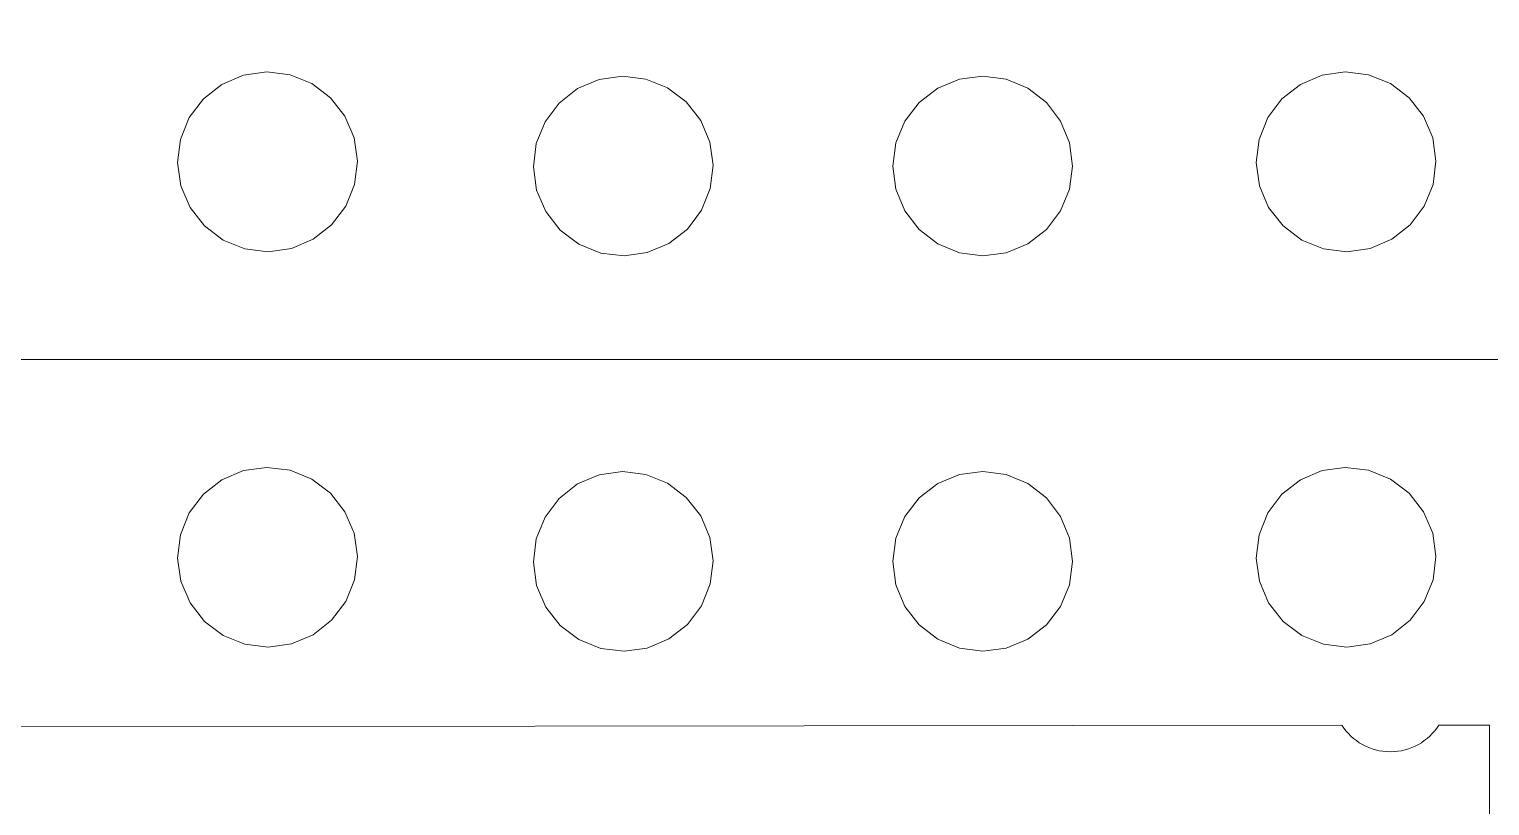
# Model space of a CAD drawing. Header units: centimetres. Extents: x -25 to 25, y -32.5 to 32.5.
# Drawn here: x -6.988 to -4.397, y -16.974 to -15.596 of the extents above; entities that cross this region are included whole.
import ezdxf

# ---------------------------------------------------------------- set-up
doc = ezdxf.new("R2010")
doc.units = ezdxf.units.CM
doc.header["$MEASUREMENT"] = 0
doc.layers.add('Capa 1', color=7, linetype='Continuous')

msp = doc.modelspace()

# ---------------------------------------------------------------- linework, layer by layer
at = {"layer": 'Capa 1', "color": 250, "lineweight": 9}
for points, knots in [([(-4.6592, -15.53253), (-4.6592, -15.53253), (-8.47917, -15.53253), (-8.47917, -15.53253), (-8.47917, -15.53253), (-8.47917, -15.53253), (-8.47918, -16.0544), (-8.47918, -16.0544), (-8.47918, -16.0544), (-8.47918, -16.0544), (-8.47809, -16.07106), (-8.47809, -16.07106), (-8.47809, -16.07106), (-8.47809, -16.07106), (-8.47482, -16.08743), (-8.47482, -16.08743), (-8.47482, -16.08743), (-8.47482, -16.08743), (-8.46946, -16.10323), (-8.46946, -16.10323), (-8.46946, -16.10323), (-8.46946, -16.10323), (-8.46208, -16.11819), (-8.46208, -16.11819), (-8.46208, -16.11819), (-8.46208, -16.11819), (-8.45281, -16.13207), (-8.45281, -16.13207), (-8.45281, -16.13207), (-8.45281, -16.13207), (-8.4418, -16.14462), (-8.4418, -16.14462), (-8.4418, -16.14462), (-8.4418, -16.14462), (-8.42926, -16.15561), (-8.42926, -16.15561), (-8.42926, -16.15561), (-8.42926, -16.15561), (-8.41539, -16.16489), (-8.41539, -16.16489), (-8.41539, -16.16489), (-8.41539, -16.16489), (-8.40041, -16.17227), (-8.40041, -16.17227), (-8.40041, -16.17227), (-8.40041, -16.17227), (-8.38461, -16.17764), (-8.38461, -16.17764), (-8.38461, -16.17764), (-8.38461, -16.17764), (-8.36824, -16.18089), (-8.36824, -16.18089), (-8.36824, -16.18089), (-8.36824, -16.18089), (-8.3516, -16.18198), (-8.3516, -16.18198), (-8.3516, -16.18198), (-8.3516, -16.18198), (-2.35573, -16.18198), (-2.35573, -16.18198), (-2.35573, -16.18198), (-2.35573, -16.18198), (-2.35573, -14.58837), (-2.35573, -14.58837)], [0, 0, 0, 0, 0.0588235, 0.0588235, 0.0588235, 0.0588235, 0.1176471, 0.1176471, 0.1176471, 0.1176471, 0.1764706, 0.1764706, 0.1764706, 0.1764706, 0.2352941, 0.2352941, 0.2352941, 0.2352941, 0.2941176, 0.2941176, 0.2941176, 0.2941176, 0.3529412, 0.3529412, 0.3529412, 0.3529412, 0.4117647, 0.4117647, 0.4117647, 0.4117647, 0.4705882, 0.4705882, 0.4705882, 0.4705882, 0.5294118, 0.5294118, 0.5294118, 0.5294118, 0.5882353, 0.5882353, 0.5882353, 0.5882353, 0.6470588, 0.6470588, 0.6470588, 0.6470588, 0.7058824, 0.7058824, 0.7058824, 0.7058824, 0.7647059, 0.7647059, 0.7647059, 0.7647059, 0.8235294, 0.8235294, 0.8235294, 0.8235294, 0.8823529, 0.8823529, 0.8823529, 0.8823529, 1, 1, 1, 1]), ([(-6.70293, -15.91205), (-6.70293, -15.91205), (-6.6773, -15.94486), (-6.6773, -15.94486), (-6.6773, -15.94486), (-6.6773, -15.94486), (-6.64406, -15.96992), (-6.64406, -15.96992), (-6.64406, -15.96992), (-6.64406, -15.96992), (-6.60547, -15.98553), (-6.60547, -15.98553), (-6.60547, -15.98553), (-6.60547, -15.98553), (-6.56415, -15.99061), (-6.56415, -15.99061), (-6.56415, -15.99061), (-6.56415, -15.99061), (-6.52292, -15.98482), (-6.52292, -15.98482), (-6.52292, -15.98482), (-6.52292, -15.98482), (-6.48459, -15.96857), (-6.48459, -15.96857), (-6.48459, -15.96857), (-6.48459, -15.96857), (-6.45178, -15.94294), (-6.45178, -15.94294), (-6.45178, -15.94294), (-6.45178, -15.94294), (-6.42672, -15.9097), (-6.42672, -15.9097), (-6.42672, -15.9097), (-6.42672, -15.9097), (-6.41112, -15.87111), (-6.41112, -15.87111), (-6.41112, -15.87111), (-6.41112, -15.87111), (-6.40603, -15.82979), (-6.40603, -15.82979), (-6.40603, -15.82979), (-6.40603, -15.82979), (-6.41182, -15.78856), (-6.41182, -15.78856), (-6.41182, -15.78856), (-6.41182, -15.78856), (-6.42808, -15.75024), (-6.42808, -15.75024), (-6.42808, -15.75024), (-6.42808, -15.75024), (-6.4537, -15.71742), (-6.4537, -15.71742), (-6.4537, -15.71742), (-6.4537, -15.71742), (-6.48694, -15.69236), (-6.48694, -15.69236), (-6.48694, -15.69236), (-6.48694, -15.69236), (-6.52554, -15.67676), (-6.52554, -15.67676), (-6.52554, -15.67676), (-6.52554, -15.67676), (-6.56685, -15.67167), (-6.56685, -15.67167), (-6.56685, -15.67167), (-6.56685, -15.67167), (-6.60808, -15.67746), (-6.60808, -15.67746), (-6.60808, -15.67746), (-6.60808, -15.67746), (-6.64641, -15.69372), (-6.64641, -15.69372), (-6.64641, -15.69372), (-6.64641, -15.69372), (-6.67922, -15.71934), (-6.67922, -15.71934), (-6.67922, -15.71934), (-6.67922, -15.71934), (-6.70428, -15.75258), (-6.70428, -15.75258), (-6.70428, -15.75258), (-6.70428, -15.75258), (-6.71988, -15.79118), (-6.71988, -15.79118), (-6.71988, -15.79118), (-6.71988, -15.79118), (-6.72497, -15.8325), (-6.72497, -15.8325), (-6.72497, -15.8325), (-6.72497, -15.8325), (-6.71918, -15.87372), (-6.71918, -15.87372), (-6.71918, -15.87372), (-6.71918, -15.87372), (-6.70293, -15.91205), (-6.70293, -15.91205)], [0, 0, 0, 0, 0.04, 0.04, 0.04, 0.04, 0.08, 0.08, 0.08, 0.08, 0.12, 0.12, 0.12, 0.12, 0.16, 0.16, 0.16, 0.16, 0.2, 0.2, 0.2, 0.2, 0.24, 0.24, 0.24, 0.24, 0.28, 0.28, 0.28, 0.28, 0.32, 0.32, 0.32, 0.32, 0.36, 0.36, 0.36, 0.36, 0.4, 0.4, 0.4, 0.4, 0.44, 0.44, 0.44, 0.44, 0.48, 0.48, 0.48, 0.48, 0.52, 0.52, 0.52, 0.52, 0.56, 0.56, 0.56, 0.56, 0.6, 0.6, 0.6, 0.6, 0.64, 0.64, 0.64, 0.64, 0.68, 0.68, 0.68, 0.68, 0.72, 0.72, 0.72, 0.72, 0.76, 0.76, 0.76, 0.76, 0.8, 0.8, 0.8, 0.8, 0.84, 0.84, 0.84, 0.84, 0.88, 0.88, 0.88, 0.88, 0.92, 0.92, 0.92, 0.92, 1, 1, 1, 1]), ([(-4.78925, -15.91205), (-4.78925, -15.91205), (-4.76363, -15.94486), (-4.76363, -15.94486), (-4.76363, -15.94486), (-4.76363, -15.94486), (-4.73039, -15.96992), (-4.73039, -15.96992), (-4.73039, -15.96992), (-4.73039, -15.96992), (-4.69179, -15.98553), (-4.69179, -15.98553), (-4.69179, -15.98553), (-4.69179, -15.98553), (-4.65048, -15.99061), (-4.65048, -15.99061), (-4.65048, -15.99061), (-4.65048, -15.99061), (-4.60925, -15.98482), (-4.60925, -15.98482), (-4.60925, -15.98482), (-4.60925, -15.98482), (-4.57092, -15.96857), (-4.57092, -15.96857), (-4.57092, -15.96857), (-4.57092, -15.96857), (-4.53811, -15.94294), (-4.53811, -15.94294), (-4.53811, -15.94294), (-4.53811, -15.94294), (-4.51305, -15.9097), (-4.51305, -15.9097), (-4.51305, -15.9097), (-4.51305, -15.9097), (-4.49745, -15.87111), (-4.49745, -15.87111), (-4.49745, -15.87111), (-4.49745, -15.87111), (-4.49236, -15.82979), (-4.49236, -15.82979), (-4.49236, -15.82979), (-4.49236, -15.82979), (-4.49815, -15.78856), (-4.49815, -15.78856), (-4.49815, -15.78856), (-4.49815, -15.78856), (-4.5144, -15.75024), (-4.5144, -15.75024), (-4.5144, -15.75024), (-4.5144, -15.75024), (-4.54003, -15.71742), (-4.54003, -15.71742), (-4.54003, -15.71742), (-4.54003, -15.71742), (-4.57327, -15.69236), (-4.57327, -15.69236), (-4.57327, -15.69236), (-4.57327, -15.69236), (-4.61186, -15.67676), (-4.61186, -15.67676), (-4.61186, -15.67676), (-4.61186, -15.67676), (-4.65318, -15.67167), (-4.65318, -15.67167), (-4.65318, -15.67167), (-4.65318, -15.67167), (-4.69441, -15.67746), (-4.69441, -15.67746), (-4.69441, -15.67746), (-4.69441, -15.67746), (-4.73274, -15.69372), (-4.73274, -15.69372), (-4.73274, -15.69372), (-4.73274, -15.69372), (-4.76555, -15.71934), (-4.76555, -15.71934), (-4.76555, -15.71934), (-4.76555, -15.71934), (-4.79061, -15.75258), (-4.79061, -15.75258), (-4.79061, -15.75258), (-4.79061, -15.75258), (-4.80621, -15.79118), (-4.80621, -15.79118), (-4.80621, -15.79118), (-4.80621, -15.79118), (-4.8113, -15.8325), (-4.8113, -15.8325), (-4.8113, -15.8325), (-4.8113, -15.8325), (-4.80551, -15.87372), (-4.80551, -15.87372), (-4.80551, -15.87372), (-4.80551, -15.87372), (-4.78925, -15.91205), (-4.78925, -15.91205)], [0, 0, 0, 0, 0.04, 0.04, 0.04, 0.04, 0.08, 0.08, 0.08, 0.08, 0.12, 0.12, 0.12, 0.12, 0.16, 0.16, 0.16, 0.16, 0.2, 0.2, 0.2, 0.2, 0.24, 0.24, 0.24, 0.24, 0.28, 0.28, 0.28, 0.28, 0.32, 0.32, 0.32, 0.32, 0.36, 0.36, 0.36, 0.36, 0.4, 0.4, 0.4, 0.4, 0.44, 0.44, 0.44, 0.44, 0.48, 0.48, 0.48, 0.48, 0.52, 0.52, 0.52, 0.52, 0.56, 0.56, 0.56, 0.56, 0.6, 0.6, 0.6, 0.6, 0.64, 0.64, 0.64, 0.64, 0.68, 0.68, 0.68, 0.68, 0.72, 0.72, 0.72, 0.72, 0.76, 0.76, 0.76, 0.76, 0.8, 0.8, 0.8, 0.8, 0.84, 0.84, 0.84, 0.84, 0.88, 0.88, 0.88, 0.88, 0.92, 0.92, 0.92, 0.92, 1, 1, 1, 1]), ([(-6.07174, -15.91945), (-6.07174, -15.91945), (-6.04612, -15.95227), (-6.04612, -15.95227), (-6.04612, -15.95227), (-6.04612, -15.95227), (-6.01288, -15.97733), (-6.01288, -15.97733), (-6.01288, -15.97733), (-6.01288, -15.97733), (-5.97428, -15.99293), (-5.97428, -15.99293), (-5.97428, -15.99293), (-5.97428, -15.99293), (-5.93296, -15.99802), (-5.93296, -15.99802), (-5.93296, -15.99802), (-5.93296, -15.99802), (-5.89174, -15.99223), (-5.89174, -15.99223), (-5.89174, -15.99223), (-5.89174, -15.99223), (-5.85341, -15.97597), (-5.85341, -15.97597), (-5.85341, -15.97597), (-5.85341, -15.97597), (-5.8206, -15.95035), (-5.8206, -15.95035), (-5.8206, -15.95035), (-5.8206, -15.95035), (-5.79554, -15.91711), (-5.79554, -15.91711), (-5.79554, -15.91711), (-5.79554, -15.91711), (-5.77993, -15.87851), (-5.77993, -15.87851), (-5.77993, -15.87851), (-5.77993, -15.87851), (-5.77485, -15.83719), (-5.77485, -15.83719), (-5.77485, -15.83719), (-5.77485, -15.83719), (-5.78063, -15.79597), (-5.78063, -15.79597), (-5.78063, -15.79597), (-5.78063, -15.79597), (-5.79689, -15.75764), (-5.79689, -15.75764), (-5.79689, -15.75764), (-5.79689, -15.75764), (-5.82251, -15.72483), (-5.82251, -15.72483), (-5.82251, -15.72483), (-5.82251, -15.72483), (-5.85576, -15.69977), (-5.85576, -15.69977), (-5.85576, -15.69977), (-5.85576, -15.69977), (-5.89435, -15.68416), (-5.89435, -15.68416), (-5.89435, -15.68416), (-5.89435, -15.68416), (-5.93567, -15.67908), (-5.93567, -15.67908), (-5.93567, -15.67908), (-5.93567, -15.67908), (-5.9769, -15.68487), (-5.9769, -15.68487), (-5.9769, -15.68487), (-5.9769, -15.68487), (-6.01522, -15.70112), (-6.01522, -15.70112), (-6.01522, -15.70112), (-6.01522, -15.70112), (-6.04803, -15.72675), (-6.04803, -15.72675), (-6.04803, -15.72675), (-6.04803, -15.72675), (-6.0731, -15.75999), (-6.0731, -15.75999), (-6.0731, -15.75999), (-6.0731, -15.75999), (-6.0887, -15.79858), (-6.0887, -15.79858), (-6.0887, -15.79858), (-6.0887, -15.79858), (-6.09378, -15.8399), (-6.09378, -15.8399), (-6.09378, -15.8399), (-6.09378, -15.8399), (-6.088, -15.88113), (-6.088, -15.88113), (-6.088, -15.88113), (-6.088, -15.88113), (-6.07174, -15.91945), (-6.07174, -15.91945)], [0, 0, 0, 0, 0.04, 0.04, 0.04, 0.04, 0.08, 0.08, 0.08, 0.08, 0.12, 0.12, 0.12, 0.12, 0.16, 0.16, 0.16, 0.16, 0.2, 0.2, 0.2, 0.2, 0.24, 0.24, 0.24, 0.24, 0.28, 0.28, 0.28, 0.28, 0.32, 0.32, 0.32, 0.32, 0.36, 0.36, 0.36, 0.36, 0.4, 0.4, 0.4, 0.4, 0.44, 0.44, 0.44, 0.44, 0.48, 0.48, 0.48, 0.48, 0.52, 0.52, 0.52, 0.52, 0.56, 0.56, 0.56, 0.56, 0.6, 0.6, 0.6, 0.6, 0.64, 0.64, 0.64, 0.64, 0.68, 0.68, 0.68, 0.68, 0.72, 0.72, 0.72, 0.72, 0.76, 0.76, 0.76, 0.76, 0.8, 0.8, 0.8, 0.8, 0.84, 0.84, 0.84, 0.84, 0.88, 0.88, 0.88, 0.88, 0.92, 0.92, 0.92, 0.92, 1, 1, 1, 1]), ([(-5.43453, -15.91828), (-5.43453, -15.91828), (-5.40919, -15.95131), (-5.40919, -15.95131), (-5.40919, -15.95131), (-5.40919, -15.95131), (-5.37616, -15.97666), (-5.37616, -15.97666), (-5.37616, -15.97666), (-5.37616, -15.97666), (-5.3377, -15.99259), (-5.3377, -15.99259), (-5.3377, -15.99259), (-5.3377, -15.99259), (-5.29643, -15.99802), (-5.29643, -15.99802), (-5.29643, -15.99802), (-5.29643, -15.99802), (-5.25515, -15.99259), (-5.25515, -15.99259), (-5.25515, -15.99259), (-5.25515, -15.99259), (-5.21669, -15.97666), (-5.21669, -15.97666), (-5.21669, -15.97666), (-5.21669, -15.97666), (-5.18366, -15.95131), (-5.18366, -15.95131), (-5.18366, -15.95131), (-5.18366, -15.95131), (-5.15832, -15.91828), (-5.15832, -15.91828), (-5.15832, -15.91828), (-5.15832, -15.91828), (-5.14239, -15.87982), (-5.14239, -15.87982), (-5.14239, -15.87982), (-5.14239, -15.87982), (-5.13695, -15.83855), (-5.13695, -15.83855), (-5.13695, -15.83855), (-5.13695, -15.83855), (-5.14239, -15.79727), (-5.14239, -15.79727), (-5.14239, -15.79727), (-5.14239, -15.79727), (-5.15832, -15.75881), (-5.15832, -15.75881), (-5.15832, -15.75881), (-5.15832, -15.75881), (-5.18366, -15.72578), (-5.18366, -15.72578), (-5.18366, -15.72578), (-5.18366, -15.72578), (-5.21669, -15.70044), (-5.21669, -15.70044), (-5.21669, -15.70044), (-5.21669, -15.70044), (-5.25515, -15.68451), (-5.25515, -15.68451), (-5.25515, -15.68451), (-5.25515, -15.68451), (-5.29643, -15.67908), (-5.29643, -15.67908), (-5.29643, -15.67908), (-5.29643, -15.67908), (-5.3377, -15.68451), (-5.3377, -15.68451), (-5.3377, -15.68451), (-5.3377, -15.68451), (-5.37616, -15.70044), (-5.37616, -15.70044), (-5.37616, -15.70044), (-5.37616, -15.70044), (-5.40919, -15.72578), (-5.40919, -15.72578), (-5.40919, -15.72578), (-5.40919, -15.72578), (-5.43453, -15.75881), (-5.43453, -15.75881), (-5.43453, -15.75881), (-5.43453, -15.75881), (-5.45047, -15.79727), (-5.45047, -15.79727), (-5.45047, -15.79727), (-5.45047, -15.79727), (-5.4559, -15.83855), (-5.4559, -15.83855), (-5.4559, -15.83855), (-5.4559, -15.83855), (-5.45047, -15.87982), (-5.45047, -15.87982), (-5.45047, -15.87982), (-5.45047, -15.87982), (-5.43453, -15.91828), (-5.43453, -15.91828)], [0, 0, 0, 0, 0.04, 0.04, 0.04, 0.04, 0.08, 0.08, 0.08, 0.08, 0.12, 0.12, 0.12, 0.12, 0.16, 0.16, 0.16, 0.16, 0.2, 0.2, 0.2, 0.2, 0.24, 0.24, 0.24, 0.24, 0.28, 0.28, 0.28, 0.28, 0.32, 0.32, 0.32, 0.32, 0.36, 0.36, 0.36, 0.36, 0.4, 0.4, 0.4, 0.4, 0.44, 0.44, 0.44, 0.44, 0.48, 0.48, 0.48, 0.48, 0.52, 0.52, 0.52, 0.52, 0.56, 0.56, 0.56, 0.56, 0.6, 0.6, 0.6, 0.6, 0.64, 0.64, 0.64, 0.64, 0.68, 0.68, 0.68, 0.68, 0.72, 0.72, 0.72, 0.72, 0.76, 0.76, 0.76, 0.76, 0.8, 0.8, 0.8, 0.8, 0.84, 0.84, 0.84, 0.84, 0.88, 0.88, 0.88, 0.88, 0.92, 0.92, 0.92, 0.92, 1, 1, 1, 1]), ([(-8.3516, -16.18198), (-8.3516, -16.18198), (-8.36824, -16.18307), (-8.36824, -16.18307), (-8.36824, -16.18307), (-8.36824, -16.18307), (-8.38461, -16.18634), (-8.38461, -16.18634), (-8.38461, -16.18634), (-8.38461, -16.18634), (-8.40041, -16.19169), (-8.40041, -16.19169), (-8.40041, -16.19169), (-8.40041, -16.19169), (-8.41539, -16.19908), (-8.41539, -16.19908), (-8.41539, -16.19908), (-8.41539, -16.19908), (-8.42926, -16.20835), (-8.42926, -16.20835), (-8.42926, -16.20835), (-8.42926, -16.20835), (-8.4418, -16.21935), (-8.4418, -16.21935), (-8.4418, -16.21935), (-8.4418, -16.21935), (-8.45281, -16.2319), (-8.45281, -16.2319), (-8.45281, -16.2319), (-8.45281, -16.2319), (-8.46208, -16.24577), (-8.46208, -16.24577), (-8.46208, -16.24577), (-8.46208, -16.24577), (-8.46946, -16.26074), (-8.46946, -16.26074), (-8.46946, -16.26074), (-8.46946, -16.26074), (-8.47482, -16.27655), (-8.47482, -16.27655), (-8.47482, -16.27655), (-8.47482, -16.27655), (-8.47809, -16.29291), (-8.47809, -16.29291), (-8.47809, -16.29291), (-8.47809, -16.29291), (-8.47918, -16.30956), (-8.47918, -16.30956), (-8.47918, -16.30956), (-8.47918, -16.30956), (-8.47621, -16.83557), (-8.47621, -16.83557), (-8.47621, -16.83557), (-8.47621, -16.83557), (-4.6592, -16.83101), (-4.6592, -16.83101)], [0, 0, 0, 0, 0.0666667, 0.0666667, 0.0666667, 0.0666667, 0.1333333, 0.1333333, 0.1333333, 0.1333333, 0.2, 0.2, 0.2, 0.2, 0.2666667, 0.2666667, 0.2666667, 0.2666667, 0.3333333, 0.3333333, 0.3333333, 0.3333333, 0.4, 0.4, 0.4, 0.4, 0.4666667, 0.4666667, 0.4666667, 0.4666667, 0.5333333, 0.5333333, 0.5333333, 0.5333333, 0.6, 0.6, 0.6, 0.6, 0.6666667, 0.6666667, 0.6666667, 0.6666667, 0.7333333, 0.7333333, 0.7333333, 0.7333333, 0.8, 0.8, 0.8, 0.8, 0.8666667, 0.8666667, 0.8666667, 0.8666667, 1, 1, 1, 1]), ([(-6.70293, -16.61373), (-6.70293, -16.61373), (-6.6773, -16.64654), (-6.6773, -16.64654), (-6.6773, -16.64654), (-6.6773, -16.64654), (-6.64406, -16.6716), (-6.64406, -16.6716), (-6.64406, -16.6716), (-6.64406, -16.6716), (-6.60547, -16.68721), (-6.60547, -16.68721), (-6.60547, -16.68721), (-6.60547, -16.68721), (-6.56415, -16.69229), (-6.56415, -16.69229), (-6.56415, -16.69229), (-6.56415, -16.69229), (-6.52292, -16.68651), (-6.52292, -16.68651), (-6.52292, -16.68651), (-6.52292, -16.68651), (-6.48459, -16.67025), (-6.48459, -16.67025), (-6.48459, -16.67025), (-6.48459, -16.67025), (-6.45178, -16.64463), (-6.45178, -16.64463), (-6.45178, -16.64463), (-6.45178, -16.64463), (-6.42672, -16.61139), (-6.42672, -16.61139), (-6.42672, -16.61139), (-6.42672, -16.61139), (-6.41112, -16.57279), (-6.41112, -16.57279), (-6.41112, -16.57279), (-6.41112, -16.57279), (-6.40603, -16.53147), (-6.40603, -16.53147), (-6.40603, -16.53147), (-6.40603, -16.53147), (-6.41182, -16.49024), (-6.41182, -16.49024), (-6.41182, -16.49024), (-6.41182, -16.49024), (-6.42808, -16.45192), (-6.42808, -16.45192), (-6.42808, -16.45192), (-6.42808, -16.45192), (-6.4537, -16.41911), (-6.4537, -16.41911), (-6.4537, -16.41911), (-6.4537, -16.41911), (-6.48694, -16.39404), (-6.48694, -16.39404), (-6.48694, -16.39404), (-6.48694, -16.39404), (-6.52554, -16.37844), (-6.52554, -16.37844), (-6.52554, -16.37844), (-6.52554, -16.37844), (-6.56685, -16.37336), (-6.56685, -16.37336), (-6.56685, -16.37336), (-6.56685, -16.37336), (-6.60808, -16.37914), (-6.60808, -16.37914), (-6.60808, -16.37914), (-6.60808, -16.37914), (-6.64641, -16.3954), (-6.64641, -16.3954), (-6.64641, -16.3954), (-6.64641, -16.3954), (-6.67922, -16.42102), (-6.67922, -16.42102), (-6.67922, -16.42102), (-6.67922, -16.42102), (-6.70428, -16.45426), (-6.70428, -16.45426), (-6.70428, -16.45426), (-6.70428, -16.45426), (-6.71988, -16.49286), (-6.71988, -16.49286), (-6.71988, -16.49286), (-6.71988, -16.49286), (-6.72497, -16.53418), (-6.72497, -16.53418), (-6.72497, -16.53418), (-6.72497, -16.53418), (-6.71918, -16.57541), (-6.71918, -16.57541), (-6.71918, -16.57541), (-6.71918, -16.57541), (-6.70293, -16.61373), (-6.70293, -16.61373)], [0, 0, 0, 0, 0.04, 0.04, 0.04, 0.04, 0.08, 0.08, 0.08, 0.08, 0.12, 0.12, 0.12, 0.12, 0.16, 0.16, 0.16, 0.16, 0.2, 0.2, 0.2, 0.2, 0.24, 0.24, 0.24, 0.24, 0.28, 0.28, 0.28, 0.28, 0.32, 0.32, 0.32, 0.32, 0.36, 0.36, 0.36, 0.36, 0.4, 0.4, 0.4, 0.4, 0.44, 0.44, 0.44, 0.44, 0.48, 0.48, 0.48, 0.48, 0.52, 0.52, 0.52, 0.52, 0.56, 0.56, 0.56, 0.56, 0.6, 0.6, 0.6, 0.6, 0.64, 0.64, 0.64, 0.64, 0.68, 0.68, 0.68, 0.68, 0.72, 0.72, 0.72, 0.72, 0.76, 0.76, 0.76, 0.76, 0.8, 0.8, 0.8, 0.8, 0.84, 0.84, 0.84, 0.84, 0.88, 0.88, 0.88, 0.88, 0.92, 0.92, 0.92, 0.92, 1, 1, 1, 1]), ([(-4.78925, -16.61373), (-4.78925, -16.61373), (-4.76363, -16.64654), (-4.76363, -16.64654), (-4.76363, -16.64654), (-4.76363, -16.64654), (-4.73039, -16.6716), (-4.73039, -16.6716), (-4.73039, -16.6716), (-4.73039, -16.6716), (-4.69179, -16.68721), (-4.69179, -16.68721), (-4.69179, -16.68721), (-4.69179, -16.68721), (-4.65048, -16.69229), (-4.65048, -16.69229), (-4.65048, -16.69229), (-4.65048, -16.69229), (-4.60925, -16.68651), (-4.60925, -16.68651), (-4.60925, -16.68651), (-4.60925, -16.68651), (-4.57092, -16.67025), (-4.57092, -16.67025), (-4.57092, -16.67025), (-4.57092, -16.67025), (-4.53811, -16.64463), (-4.53811, -16.64463), (-4.53811, -16.64463), (-4.53811, -16.64463), (-4.51305, -16.61139), (-4.51305, -16.61139), (-4.51305, -16.61139), (-4.51305, -16.61139), (-4.49745, -16.57279), (-4.49745, -16.57279), (-4.49745, -16.57279), (-4.49745, -16.57279), (-4.49236, -16.53147), (-4.49236, -16.53147), (-4.49236, -16.53147), (-4.49236, -16.53147), (-4.49815, -16.49024), (-4.49815, -16.49024), (-4.49815, -16.49024), (-4.49815, -16.49024), (-4.5144, -16.45192), (-4.5144, -16.45192), (-4.5144, -16.45192), (-4.5144, -16.45192), (-4.54003, -16.41911), (-4.54003, -16.41911), (-4.54003, -16.41911), (-4.54003, -16.41911), (-4.57327, -16.39404), (-4.57327, -16.39404), (-4.57327, -16.39404), (-4.57327, -16.39404), (-4.61186, -16.37844), (-4.61186, -16.37844), (-4.61186, -16.37844), (-4.61186, -16.37844), (-4.65318, -16.37336), (-4.65318, -16.37336), (-4.65318, -16.37336), (-4.65318, -16.37336), (-4.69441, -16.37914), (-4.69441, -16.37914), (-4.69441, -16.37914), (-4.69441, -16.37914), (-4.73274, -16.3954), (-4.73274, -16.3954), (-4.73274, -16.3954), (-4.73274, -16.3954), (-4.76555, -16.42102), (-4.76555, -16.42102), (-4.76555, -16.42102), (-4.76555, -16.42102), (-4.79061, -16.45426), (-4.79061, -16.45426), (-4.79061, -16.45426), (-4.79061, -16.45426), (-4.80621, -16.49286), (-4.80621, -16.49286), (-4.80621, -16.49286), (-4.80621, -16.49286), (-4.8113, -16.53418), (-4.8113, -16.53418), (-4.8113, -16.53418), (-4.8113, -16.53418), (-4.80551, -16.57541), (-4.80551, -16.57541), (-4.80551, -16.57541), (-4.80551, -16.57541), (-4.78925, -16.61373), (-4.78925, -16.61373)], [0, 0, 0, 0, 0.04, 0.04, 0.04, 0.04, 0.08, 0.08, 0.08, 0.08, 0.12, 0.12, 0.12, 0.12, 0.16, 0.16, 0.16, 0.16, 0.2, 0.2, 0.2, 0.2, 0.24, 0.24, 0.24, 0.24, 0.28, 0.28, 0.28, 0.28, 0.32, 0.32, 0.32, 0.32, 0.36, 0.36, 0.36, 0.36, 0.4, 0.4, 0.4, 0.4, 0.44, 0.44, 0.44, 0.44, 0.48, 0.48, 0.48, 0.48, 0.52, 0.52, 0.52, 0.52, 0.56, 0.56, 0.56, 0.56, 0.6, 0.6, 0.6, 0.6, 0.64, 0.64, 0.64, 0.64, 0.68, 0.68, 0.68, 0.68, 0.72, 0.72, 0.72, 0.72, 0.76, 0.76, 0.76, 0.76, 0.8, 0.8, 0.8, 0.8, 0.84, 0.84, 0.84, 0.84, 0.88, 0.88, 0.88, 0.88, 0.92, 0.92, 0.92, 0.92, 1, 1, 1, 1]), ([(-6.07174, -16.62114), (-6.07174, -16.62114), (-6.04612, -16.65395), (-6.04612, -16.65395), (-6.04612, -16.65395), (-6.04612, -16.65395), (-6.01288, -16.67901), (-6.01288, -16.67901), (-6.01288, -16.67901), (-6.01288, -16.67901), (-5.97428, -16.69462), (-5.97428, -16.69462), (-5.97428, -16.69462), (-5.97428, -16.69462), (-5.93296, -16.6997), (-5.93296, -16.6997), (-5.93296, -16.6997), (-5.93296, -16.6997), (-5.89174, -16.69391), (-5.89174, -16.69391), (-5.89174, -16.69391), (-5.89174, -16.69391), (-5.85341, -16.67766), (-5.85341, -16.67766), (-5.85341, -16.67766), (-5.85341, -16.67766), (-5.8206, -16.65203), (-5.8206, -16.65203), (-5.8206, -16.65203), (-5.8206, -16.65203), (-5.79554, -16.61879), (-5.79554, -16.61879), (-5.79554, -16.61879), (-5.79554, -16.61879), (-5.77993, -16.5802), (-5.77993, -16.5802), (-5.77993, -16.5802), (-5.77993, -16.5802), (-5.77485, -16.53888), (-5.77485, -16.53888), (-5.77485, -16.53888), (-5.77485, -16.53888), (-5.78063, -16.49765), (-5.78063, -16.49765), (-5.78063, -16.49765), (-5.78063, -16.49765), (-5.79689, -16.45933), (-5.79689, -16.45933), (-5.79689, -16.45933), (-5.79689, -16.45933), (-5.82251, -16.42651), (-5.82251, -16.42651), (-5.82251, -16.42651), (-5.82251, -16.42651), (-5.85576, -16.40145), (-5.85576, -16.40145), (-5.85576, -16.40145), (-5.85576, -16.40145), (-5.89435, -16.38585), (-5.89435, -16.38585), (-5.89435, -16.38585), (-5.89435, -16.38585), (-5.93567, -16.38076), (-5.93567, -16.38076), (-5.93567, -16.38076), (-5.93567, -16.38076), (-5.9769, -16.38655), (-5.9769, -16.38655), (-5.9769, -16.38655), (-5.9769, -16.38655), (-6.01522, -16.40281), (-6.01522, -16.40281), (-6.01522, -16.40281), (-6.01522, -16.40281), (-6.04803, -16.42843), (-6.04803, -16.42843), (-6.04803, -16.42843), (-6.04803, -16.42843), (-6.0731, -16.46167), (-6.0731, -16.46167), (-6.0731, -16.46167), (-6.0731, -16.46167), (-6.0887, -16.50027), (-6.0887, -16.50027), (-6.0887, -16.50027), (-6.0887, -16.50027), (-6.09378, -16.54159), (-6.09378, -16.54159), (-6.09378, -16.54159), (-6.09378, -16.54159), (-6.088, -16.58281), (-6.088, -16.58281), (-6.088, -16.58281), (-6.088, -16.58281), (-6.07174, -16.62114), (-6.07174, -16.62114)], [0, 0, 0, 0, 0.04, 0.04, 0.04, 0.04, 0.08, 0.08, 0.08, 0.08, 0.12, 0.12, 0.12, 0.12, 0.16, 0.16, 0.16, 0.16, 0.2, 0.2, 0.2, 0.2, 0.24, 0.24, 0.24, 0.24, 0.28, 0.28, 0.28, 0.28, 0.32, 0.32, 0.32, 0.32, 0.36, 0.36, 0.36, 0.36, 0.4, 0.4, 0.4, 0.4, 0.44, 0.44, 0.44, 0.44, 0.48, 0.48, 0.48, 0.48, 0.52, 0.52, 0.52, 0.52, 0.56, 0.56, 0.56, 0.56, 0.6, 0.6, 0.6, 0.6, 0.64, 0.64, 0.64, 0.64, 0.68, 0.68, 0.68, 0.68, 0.72, 0.72, 0.72, 0.72, 0.76, 0.76, 0.76, 0.76, 0.8, 0.8, 0.8, 0.8, 0.84, 0.84, 0.84, 0.84, 0.88, 0.88, 0.88, 0.88, 0.92, 0.92, 0.92, 0.92, 1, 1, 1, 1]), ([(-5.43453, -16.61997), (-5.43453, -16.61997), (-5.40919, -16.653), (-5.40919, -16.653), (-5.40919, -16.653), (-5.40919, -16.653), (-5.37616, -16.67834), (-5.37616, -16.67834), (-5.37616, -16.67834), (-5.37616, -16.67834), (-5.3377, -16.69427), (-5.3377, -16.69427), (-5.3377, -16.69427), (-5.3377, -16.69427), (-5.29643, -16.6997), (-5.29643, -16.6997), (-5.29643, -16.6997), (-5.29643, -16.6997), (-5.25515, -16.69427), (-5.25515, -16.69427), (-5.25515, -16.69427), (-5.25515, -16.69427), (-5.21669, -16.67834), (-5.21669, -16.67834), (-5.21669, -16.67834), (-5.21669, -16.67834), (-5.18366, -16.653), (-5.18366, -16.653), (-5.18366, -16.653), (-5.18366, -16.653), (-5.15832, -16.61997), (-5.15832, -16.61997), (-5.15832, -16.61997), (-5.15832, -16.61997), (-5.14239, -16.58151), (-5.14239, -16.58151), (-5.14239, -16.58151), (-5.14239, -16.58151), (-5.13695, -16.54023), (-5.13695, -16.54023), (-5.13695, -16.54023), (-5.13695, -16.54023), (-5.14239, -16.49896), (-5.14239, -16.49896), (-5.14239, -16.49896), (-5.14239, -16.49896), (-5.15832, -16.4605), (-5.15832, -16.4605), (-5.15832, -16.4605), (-5.15832, -16.4605), (-5.18366, -16.42747), (-5.18366, -16.42747), (-5.18366, -16.42747), (-5.18366, -16.42747), (-5.21669, -16.40212), (-5.21669, -16.40212), (-5.21669, -16.40212), (-5.21669, -16.40212), (-5.25515, -16.38619), (-5.25515, -16.38619), (-5.25515, -16.38619), (-5.25515, -16.38619), (-5.29643, -16.38076), (-5.29643, -16.38076), (-5.29643, -16.38076), (-5.29643, -16.38076), (-5.3377, -16.38619), (-5.3377, -16.38619), (-5.3377, -16.38619), (-5.3377, -16.38619), (-5.37616, -16.40212), (-5.37616, -16.40212), (-5.37616, -16.40212), (-5.37616, -16.40212), (-5.40919, -16.42747), (-5.40919, -16.42747), (-5.40919, -16.42747), (-5.40919, -16.42747), (-5.43453, -16.4605), (-5.43453, -16.4605), (-5.43453, -16.4605), (-5.43453, -16.4605), (-5.45047, -16.49896), (-5.45047, -16.49896), (-5.45047, -16.49896), (-5.45047, -16.49896), (-5.4559, -16.54023), (-5.4559, -16.54023), (-5.4559, -16.54023), (-5.4559, -16.54023), (-5.45047, -16.58151), (-5.45047, -16.58151), (-5.45047, -16.58151), (-5.45047, -16.58151), (-5.43453, -16.61997), (-5.43453, -16.61997)], [0, 0, 0, 0, 0.04, 0.04, 0.04, 0.04, 0.08, 0.08, 0.08, 0.08, 0.12, 0.12, 0.12, 0.12, 0.16, 0.16, 0.16, 0.16, 0.2, 0.2, 0.2, 0.2, 0.24, 0.24, 0.24, 0.24, 0.28, 0.28, 0.28, 0.28, 0.32, 0.32, 0.32, 0.32, 0.36, 0.36, 0.36, 0.36, 0.4, 0.4, 0.4, 0.4, 0.44, 0.44, 0.44, 0.44, 0.48, 0.48, 0.48, 0.48, 0.52, 0.52, 0.52, 0.52, 0.56, 0.56, 0.56, 0.56, 0.6, 0.6, 0.6, 0.6, 0.64, 0.64, 0.64, 0.64, 0.68, 0.68, 0.68, 0.68, 0.72, 0.72, 0.72, 0.72, 0.76, 0.76, 0.76, 0.76, 0.8, 0.8, 0.8, 0.8, 0.84, 0.84, 0.84, 0.84, 0.88, 0.88, 0.88, 0.88, 0.92, 0.92, 0.92, 0.92, 1, 1, 1, 1]), ([(-4.48739, -16.83101), (-4.50552, -16.85926), (-4.53722, -16.87799), (-4.57329, -16.87799), (-4.57329, -16.87799), (-4.60936, -16.87799), (-4.64106, -16.85926), (-4.6592, -16.83101)], [0, 0, 0, 0, 0.3333333, 0.3333333, 0.3333333, 0.3333333, 1, 1, 1, 1]), ([(-4.48739, -16.83101), (-4.48739, -16.83101), (-4.3972, -16.83073), (-4.3972, -16.83073), (-4.3972, -16.83073), (-4.3972, -16.83073), (-4.3972, -17.12726), (-4.3972, -17.12726), (-4.3972, -17.12726), (-4.3972, -17.12726), (-4.48766, -17.12726), (-4.48766, -17.12726)], [0, 0, 0, 0, 0.25, 0.25, 0.25, 0.25, 0.5, 0.5, 0.5, 0.5, 1, 1, 1, 1])]:
    msp.add_open_spline(points, degree=3, knots=knots, dxfattribs=at)

doc.saveas('drawing.dxf')
